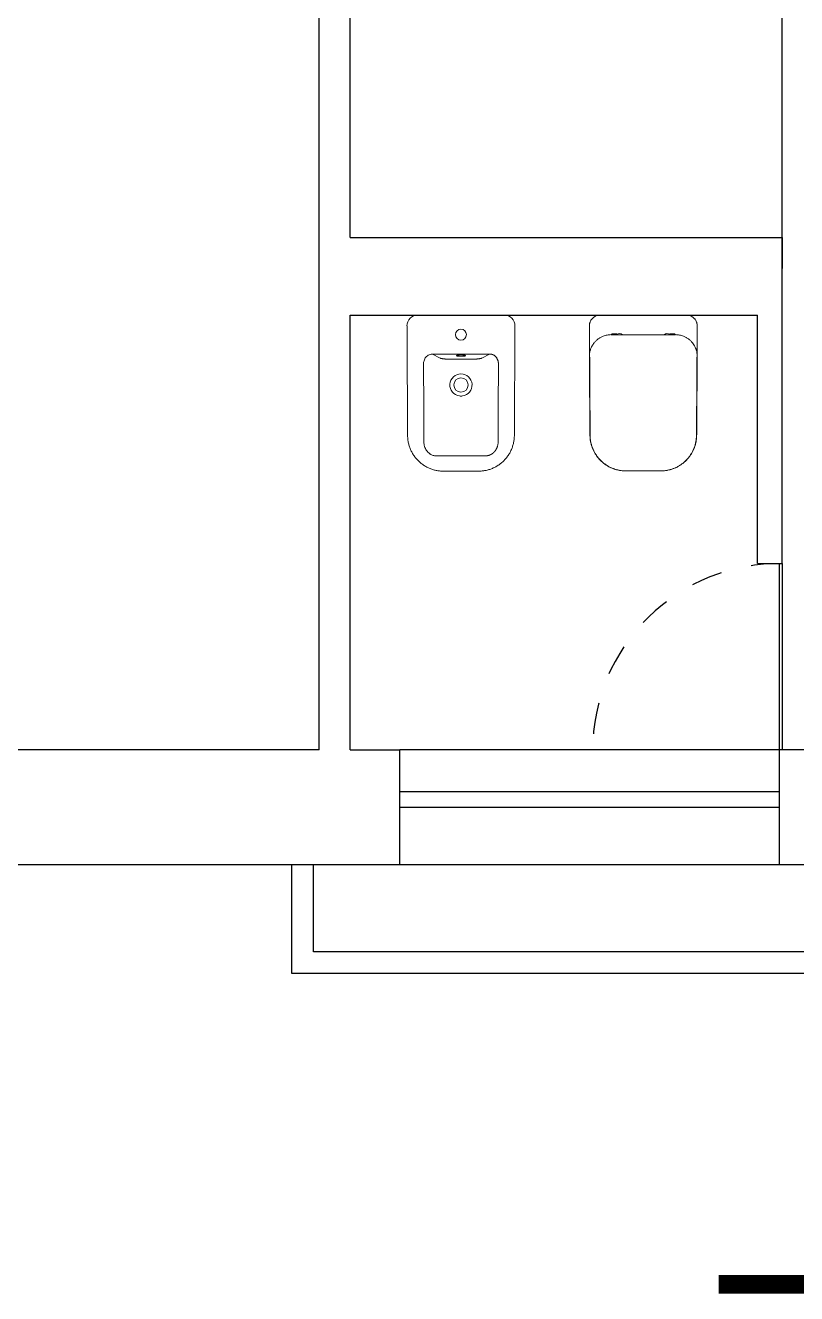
# Model space of a CAD drawing. Header units: millimetres. Extents: x 1778 to 2471, y 1406 to 1876.
# Drawn here: x 1789.605 to 1792.086, y 1620.248 to 1624.33 of the extents above; entities that cross this region are included whole.
import ezdxf

# ---------------------------------------------------------------- set-up
doc = ezdxf.new("R2010")
doc.units = ezdxf.units.MM
doc.linetypes.add('HIDDEN', pattern=[9.525, 6.35, -3.175])
for name, color, linetype in [('ARQ_CONSTRUIR_CORTE', 10, 'Continuous'), ('ARQ_CONTRUIR_VAOS', 40, 'Continuous'), ('ARQ_EXISNTENTE_VISTA', 9, 'Continuous'), ('ARQ_EXISTENTE_CORTE', 6, 'Continuous'), ('ARQ_LINHA_CORTE', 4, 'Continuous')]:
    doc.layers.add(name, color=color, linetype=linetype)
doc.layers.add('ARQ_SANITAROS', color=42, linetype='Continuous', lineweight=0)

msp = doc.modelspace()

# ---------------------------------------------------------------- linework, layer by layer
at = {"layer": 'ARQ_CONSTRUIR_CORTE'}
for p, q in [((1790.55, 1621.9977), (1790.55, 1625.2477)), ((1790.65, 1623.6477), (1790.65, 1625.2477)), ((1790.65, 1623.6477), (1792.04, 1623.6477)), ((1792.04, 1623.6477), (1792.04, 1623.5477)), ((1792.04, 1622.5976), (1792.04, 1623.6477)), ((1790.65, 1621.9977), (1790.65, 1623.3977)), ((1790.65, 1623.3977), (1791.96, 1623.3977)), ((1791.96, 1622.5976), (1791.96, 1623.3977)), ((1791.96, 1622.5976), (1792.04, 1622.5976)), ((1789.67, 1621.9977), (1789.54, 1621.9977))]:
    msp.add_line(p, q, dxfattribs=at)
at = {"layer": 'ARQ_CONTRUIR_VAOS'}
for p, q in [((1792.04, 1623.6477), (1792.04, 1624.4477)), ((1792.03, 1622.5976), (1792.03, 1621.9977)), ((1792.04, 1622.5976), (1792.04, 1621.9977)), ((1792.03, 1621.8627), (1790.81, 1621.8627)), ((1792.03, 1621.8127), (1790.81, 1621.8127))]:
    msp.add_line(p, q, dxfattribs=at)
at = {"layer": 'ARQ_CONTRUIR_VAOS', "linetype": 'HIDDEN', "ltscale": 0.01}
msp.add_arc((1792.03, 1621.9977), 0.6, 89.045, 180, dxfattribs=at)
at = {"layer": 'ARQ_EXISNTENTE_VISTA'}
for p, q in [((1792.03, 1621.9977), (1790.81, 1621.9977)), ((1790.4618, 1621.2777), (1790.4618, 1621.6277)), ((1790.5318, 1621.3477), (1790.5318, 1621.6277)), ((1792.03, 1621.6277), (1790.81, 1621.6277)), ((1793.7518, 1621.3477), (1790.5318, 1621.3477)), ((1793.8218, 1621.2777), (1790.4618, 1621.2777))]:
    msp.add_line(p, q, dxfattribs=at)
at = {"layer": 'ARQ_EXISTENTE_CORTE'}
for p, q in [((1790.55, 1621.9977), (1789.67, 1621.9977)), ((1790.65, 1621.9977), (1790.81, 1621.9977)), ((1790.81, 1621.6277), (1790.81, 1621.9977)), ((1792.25, 1621.9977), (1792.03, 1621.9977)), ((1792.03, 1621.9977), (1792.03, 1621.6277)), ((1790.81, 1621.6277), (1788.82, 1621.6277)), ((1792.25, 1621.6277), (1792.03, 1621.6277))]:
    msp.add_line(p, q, dxfattribs=at)
at = {"layer": 'ARQ_LINHA_CORTE'}
msp.add_lwpolyline([(1792.235, 1620.2777, 0.06, 0.06, 0), (1791.835, 1620.2777, 0, 0, 0), (1791.835, 1621.7777, 0, 0, 0)], format="xyseb", dxfattribs=at)
at = {"layer": 'ARQ_SANITAROS'}
for p, q in [((1791.1458, 1623.3977), (1790.8669, 1623.3977)), ((1791.7324, 1623.3977), (1791.4534, 1623.3977)), ((1791.4931, 1623.337), (1791.5062, 1623.337)), ((1791.6796, 1623.337), (1791.6927, 1623.337)), ((1791.4894, 1623.3348), (1791.4894, 1623.3348)), ((1791.4894, 1623.3347), (1791.4894, 1623.3347)), ((1791.4905, 1623.3346), (1791.4907, 1623.3346)), ((1791.4907, 1623.3346), (1791.4907, 1623.3346)), ((1791.4914, 1623.3347), (1791.4914, 1623.3353)), ((1791.5079, 1623.3353), (1791.5079, 1623.3347)), ((1791.6779, 1623.3353), (1791.6779, 1623.3347)), ((1791.6944, 1623.3347), (1791.6944, 1623.3353)), ((1791.6951, 1623.3346), (1791.6951, 1623.3346)), ((1791.6953, 1623.3346), (1791.6951, 1623.3346)), ((1791.6964, 1623.3348), (1791.6964, 1623.3348)), ((1791.6964, 1623.3347), (1791.6964, 1623.3347)), ((1790.9145, 1623.2722), (1790.9398, 1623.259)), ((1791.0063, 1623.2722), (1790.9145, 1623.2722)), ((1791.0439, 1623.2559), (1790.9688, 1623.2559)), ((1791.0063, 1623.2722), (1791.0982, 1623.2722)), ((1791.0982, 1623.2722), (1791.0729, 1623.259)), ((1790.929, 1622.9445), (1791.0063, 1622.9445)), ((1791.0837, 1622.9445), (1791.0063, 1622.9445)), ((1791.6505, 1622.8961), (1791.5353, 1622.8961))]:
    msp.add_line(p, q, dxfattribs=at)
at = {"layer": 'ARQ_SANITAROS', "flags": 128}
for points in [[(1790.9931, 1623.2683), (1790.9927, 1623.2681), (1790.9919, 1623.2678), (1790.9914, 1623.2675), (1790.9914, 1623.2672), (1790.9916, 1623.2669), (1790.9922, 1623.2666), (1790.9932, 1623.2663), (1790.9944, 1623.266), (1790.9959, 1623.2658), (1790.9977, 1623.2656), (1790.9997, 1623.2654), (1791.0018, 1623.2653), (1791.0041, 1623.2652), (1791.0063, 1623.2652)], [(1791.02, 1623.2681), (1791.0189, 1623.2684), (1791.0175, 1623.2687), (1791.0159, 1623.2689), (1791.014, 1623.2691), (1791.012, 1623.2692), (1791.0098, 1623.2693), (1791.0075, 1623.2694), (1791.0052, 1623.2694), (1791.0029, 1623.2693), (1791.0007, 1623.2692), (1790.9987, 1623.2691), (1790.9968, 1623.2689), (1790.9951, 1623.2687), (1790.9938, 1623.2684), (1790.9931, 1623.2683)], [(1791.0063, 1623.2652), (1791.0086, 1623.2652), (1791.0109, 1623.2653), (1791.013, 1623.2654), (1791.015, 1623.2656), (1791.0167, 1623.2658), (1791.0183, 1623.266), (1791.0195, 1623.2663), (1791.0205, 1623.2666), (1791.0211, 1623.2669), (1791.0213, 1623.2672), (1791.0212, 1623.2675), (1791.0208, 1623.2678), (1791.02, 1623.2681), (1791.02, 1623.2681)], [(1790.8856, 1623.2348), (1790.8863, 1623.1043), (1790.8868, 1623.0018)], [(1791.1271, 1623.2348), (1791.1264, 1623.1043), (1791.1259, 1623.0018)], [(1791.5354, 1622.8961), (1791.5584, 1622.8961), (1791.5756, 1622.8961), (1791.5813, 1622.8961), (1791.5929, 1622.8961)], [(1791.6504, 1622.8961), (1791.6274, 1622.8961), (1791.6102, 1622.8961), (1791.6045, 1622.8961), (1791.5929, 1622.8961)]]:
    msp.add_lwpolyline(points, dxfattribs=at)
at = {"layer": 'ARQ_SANITAROS'}
for centre, radius in [((1791.0063, 1623.3347), 0.0175), ((1791.0063, 1623.1727), 0.023)]:
    msp.add_circle(centre, radius, dxfattribs=at)
for centre, radius, start, end in [((1790.8669, 1623.3635), 0.0343, 90.1188, 180.5734), ((1791.1458, 1623.3635), 0.0342, 359.4173, 89.8868), ((1791.4534, 1623.3641), 0.0336, 90.0026, 139.1857), ((1791.7324, 1623.3641), 0.0336, 40.7915, 89.9959), ((1791.4931, 1623.3353), 0.0017, 90, 180), ((1791.5062, 1623.3353), 0.0017, 0, 90), ((1791.5154, 1623.32), 0.0181, 53.8694, 115.6675), ((1791.6704, 1623.32), 0.0181, 64.3325, 125.8664), ((1791.6796, 1623.3353), 0.0017, 90, 180), ((1791.6927, 1623.3353), 0.0017, 0, 90), ((1791.0063, 1623.1727), 0.0357, 277.5833, 262.4167)]:
    msp.add_arc(centre, radius, start, end, dxfattribs=at)
for points, knots in [([(1791.4196, 1623.3635), (1791.4196, 1623.3641), (1791.4196, 1623.3659), (1791.4199, 1623.3687), (1791.4205, 1623.3718), (1791.4214, 1623.375), (1791.4227, 1623.378), (1791.4242, 1623.3809), (1791.4259, 1623.3835), (1791.4271, 1623.385), (1791.4277, 1623.3857)], [0, 0, 0, 0, 0.0851159, 0.2134022, 0.3486192, 0.4827037, 0.6175376, 0.7538046, 0.8895639, 1, 1, 1, 1]), ([(1791.7581, 1623.3857), (1791.7591, 1623.3845), (1791.7597, 1623.3837), (1791.7605, 1623.3825), (1791.7608, 1623.3821), (1791.7613, 1623.3812), (1791.7616, 1623.3808), (1791.7628, 1623.3787), (1791.7636, 1623.3769), (1791.7646, 1623.3741), (1791.7649, 1623.3732), (1791.7652, 1623.3718), (1791.7653, 1623.3713), (1791.7656, 1623.3703), (1791.7656, 1623.3698), (1791.7661, 1623.3674), (1791.7662, 1623.3654), (1791.7662, 1623.3635)], [0, 0, 0, 0, 0.125, 0.125, 0.1875, 0.1875, 0.25, 0.25, 0.5, 0.5, 0.625, 0.625, 0.6875, 0.6875, 0.75, 0.75, 1, 1, 1, 1]), ([(1791.0063, 1622.8952), (1791.0024, 1622.8952), (1790.9906, 1622.8952), (1790.975, 1622.8952), (1790.9601, 1622.8952), (1790.9508, 1622.8952), (1790.9432, 1622.8955), (1790.9372, 1622.896), (1790.9317, 1622.8967), (1790.9264, 1622.8976), (1790.921, 1622.8989), (1790.9154, 1622.9005), (1790.9098, 1622.9024), (1790.9042, 1622.9047), (1790.8987, 1622.9072), (1790.8934, 1622.9101), (1790.8882, 1622.9132), (1790.8832, 1622.9165), (1790.8784, 1622.9202), (1790.8737, 1622.9241), (1790.8693, 1622.9282), (1790.8651, 1622.9325), (1790.8612, 1622.937), (1790.8575, 1622.9418), (1790.854, 1622.9468), (1790.8507, 1622.9519), (1790.8478, 1622.9572), (1790.8451, 1622.9627), (1790.8427, 1622.9683), (1790.8406, 1622.9739), (1790.8389, 1622.9797), (1790.8374, 1622.9855), (1790.8363, 1622.9914), (1790.8354, 1622.9973), (1790.8349, 1623.0033), (1790.8346, 1623.0097), (1790.8345, 1623.017), (1790.8346, 1623.0271), (1790.8345, 1623.0407), (1790.8341, 1623.1243), (1790.8334, 1623.2321), (1790.8329, 1623.3342), (1790.8327, 1623.3631)], [0, 0, 0, 0, 0.020263, 0.059676, 0.079211, 0.096104, 0.107337, 0.117504, 0.126793, 0.135702, 0.144854, 0.154974, 0.165128, 0.175313, 0.185526, 0.195758, 0.206002, 0.216248, 0.226486, 0.236706, 0.246906, 0.257073, 0.267297, 0.277566, 0.287865, 0.298179, 0.30849, 0.318781, 0.329038, 0.339248, 0.349371, 0.359576, 0.369748, 0.379928, 0.390134, 0.400282, 0.412393, 0.42728, 0.451853, 0.481208, 0.852765, 1, 1, 1, 1]), ([(1791.18, 1623.3631), (1791.1798, 1623.3266), (1791.1793, 1623.2381), (1791.1787, 1623.1301), (1791.1781, 1623.0524), (1791.1781, 1623.0237), (1791.1781, 1623.0125), (1791.1779, 1623.0055), (1791.1775, 1622.9993), (1791.1768, 1622.9934), (1791.1757, 1622.9874), (1791.1743, 1622.9816), (1791.1726, 1622.9758), (1791.1707, 1622.9701), (1791.1684, 1622.9645), (1791.1658, 1622.959), (1791.163, 1622.9537), (1791.1599, 1622.9485), (1791.1565, 1622.9435), (1791.1528, 1622.9387), (1791.1489, 1622.934), (1791.1448, 1622.9296), (1791.1405, 1622.9254), (1791.1359, 1622.9215), (1791.1312, 1622.9178), (1791.1262, 1622.9143), (1791.1211, 1622.9111), (1791.1158, 1622.9082), (1791.1104, 1622.9055), (1791.1048, 1622.9031), (1791.0991, 1622.9011), (1791.0933, 1622.8993), (1791.0877, 1622.8979), (1791.0822, 1622.8969), (1791.0768, 1622.8961), (1791.071, 1622.8956), (1791.0647, 1622.8953), (1791.0574, 1622.8952), (1791.0454, 1622.8952), (1791.0282, 1622.8952), (1791.0139, 1622.8952), (1791.0063, 1622.8952)], [0, 0, 0, 0, 0.185865, 0.44965, 0.549538, 0.580838, 0.595438, 0.606577, 0.6164, 0.626903, 0.637078, 0.647253, 0.657459, 0.667728, 0.677898, 0.688068, 0.698289, 0.708549, 0.718835, 0.729132, 0.73942, 0.749684, 0.759908, 0.770077, 0.780243, 0.790457, 0.800699, 0.810958, 0.821226, 0.831491, 0.841745, 0.851983, 0.862198, 0.871089, 0.880361, 0.890011, 0.900603, 0.912622, 0.927179, 0.961779, 1, 1, 1, 1]), ([(1791.4196, 1623.3635), (1791.4199, 1623.3042), (1791.4204, 1623.2449), (1791.4209, 1623.1709), (1791.421, 1623.1561), (1791.4211, 1623.1338), (1791.4211, 1623.1264), (1791.4212, 1623.1116), (1791.4213, 1623.1042), (1791.4214, 1623.082), (1791.4215, 1623.0672), (1791.4216, 1623.0449), (1791.4216, 1623.0375), (1791.4217, 1623.0264), (1791.4217, 1623.0227), (1791.4218, 1623.0172), (1791.4218, 1623.0153), (1791.4218, 1623.0125), (1791.4218, 1623.0116), (1791.4218, 1623.0098), (1791.4218, 1623.0088), (1791.4218, 1623.0079)], [0, 0, 0, 0, 0.5, 0.5, 0.625, 0.625, 0.6875, 0.6875, 0.75, 0.75, 0.875, 0.875, 0.9375, 0.9375, 0.96875, 0.96875, 0.984375, 0.984375, 0.992187, 0.992187, 1, 1, 1, 1]), ([(1791.7662, 1623.3635), (1791.7659, 1623.3042), (1791.7654, 1623.2449), (1791.7649, 1623.1709), (1791.7648, 1623.1561), (1791.7647, 1623.1338), (1791.7647, 1623.1264), (1791.7646, 1623.1116), (1791.7645, 1623.1042), (1791.7644, 1623.082), (1791.7643, 1623.0672), (1791.7642, 1623.0449), (1791.7642, 1623.0375), (1791.7641, 1623.0264), (1791.7641, 1623.0227), (1791.764, 1623.0172), (1791.764, 1623.0153), (1791.764, 1623.0125), (1791.764, 1623.0116), (1791.764, 1623.0098), (1791.764, 1623.0088), (1791.764, 1623.0079)], [0, 0, 0, 0, 0.5, 0.5, 0.625, 0.625, 0.6875, 0.6875, 0.75, 0.75, 0.875, 0.875, 0.9375, 0.9375, 0.96875, 0.96875, 0.984375, 0.984375, 0.992187, 0.992187, 1, 1, 1, 1]), ([(1791.4476, 1623.3209), (1791.4452, 1623.319), (1791.4405, 1623.3152), (1791.4351, 1623.3092), (1791.4311, 1623.3035), (1791.428, 1623.2985), (1791.4254, 1623.2932), (1791.4236, 1623.2887), (1791.4222, 1623.2843), (1791.4211, 1623.2802), (1791.4202, 1623.275), (1791.4196, 1623.2698), (1791.4195, 1623.2662), (1791.4195, 1623.2644)], [0, 0, 0, 0, 0.138223, 0.278821, 0.367674, 0.456527, 0.54796, 0.639392, 0.678655, 0.757222, 0.836217, 0.917868, 1, 1, 1, 1]), ([(1791.4894, 1623.3348), (1791.4872, 1623.3347), (1791.483, 1623.3346), (1791.4765, 1623.3336), (1791.47, 1623.3321), (1791.4643, 1623.3302), (1791.4595, 1623.3281), (1791.4555, 1623.326), (1791.4514, 1623.3237), (1791.4489, 1623.3218), (1791.4476, 1623.3209)], [0, 0, 0, 0, 0.148406, 0.296799, 0.449987, 0.603115, 0.700621, 0.7981, 0.899091, 1, 1, 1, 1]), ([(1791.4894, 1623.3347), (1791.4894, 1623.3347), (1791.4894, 1623.3347), (1791.4894, 1623.3347), (1791.4894, 1623.3348)], [0, 0, 0, 0, 0.215619, 1, 1, 1, 1]), ([(1791.4901, 1623.3346), (1791.4901, 1623.3346), (1791.4899, 1623.3348), (1791.4896, 1623.3348), (1791.4894, 1623.3348)], [0, 0, 0, 0, 0.115197, 1, 1, 1, 1]), ([(1791.4894, 1623.3348), (1791.4894, 1623.3348), (1791.4894, 1623.3348), (1791.4894, 1623.3348), (1791.4894, 1623.3348)], [0, 0, 0, 0, 0.822022, 1, 1, 1, 1]), ([(1791.4905, 1623.3346), (1791.4903, 1623.3346), (1791.4899, 1623.3346), (1791.4897, 1623.3346), (1791.4896, 1623.3347), (1791.4895, 1623.3347), (1791.4895, 1623.3347), (1791.4894, 1623.3347), (1791.4894, 1623.3347), (1791.4894, 1623.3347), (1791.4894, 1623.3347)], [0, 0, 0, 0, 0.493034, 0.802496, 0.868651, 0.912739, 0.956553, 0.974643, 0.989875, 1, 1, 1, 1]), ([(1791.4907, 1623.3346), (1791.5055, 1623.3346), (1791.5349, 1623.3346), (1791.569, 1623.3345), (1791.5883, 1623.3345), (1791.5929, 1623.3345)], [0, 0, 0, 0, 0.432708, 0.865451, 1, 1, 1, 1]), ([(1791.5929, 1623.3345), (1791.5782, 1623.3346), (1791.5487, 1623.3346), (1791.5146, 1623.3346), (1791.4953, 1623.3346), (1791.4907, 1623.3346)], [0, 0, 0, 0, 0.432677, 0.865389, 1, 1, 1, 1]), ([(1791.6951, 1623.3346), (1791.6803, 1623.3346), (1791.6509, 1623.3346), (1791.6168, 1623.3345), (1791.5975, 1623.3345), (1791.5929, 1623.3345)], [0, 0, 0, 0, 0.432708, 0.865451, 1, 1, 1, 1]), ([(1791.5929, 1623.3345), (1791.6076, 1623.3346), (1791.6371, 1623.3346), (1791.6712, 1623.3346), (1791.6905, 1623.3346), (1791.6951, 1623.3346)], [0, 0, 0, 0, 0.4326773, 0.8653891, 1, 1, 1, 1]), ([(1791.6953, 1623.3346), (1791.6955, 1623.3346), (1791.6959, 1623.3346), (1791.6961, 1623.3346), (1791.6962, 1623.3347), (1791.6963, 1623.3347), (1791.6963, 1623.3347), (1791.6964, 1623.3347), (1791.6964, 1623.3347), (1791.6964, 1623.3347), (1791.6964, 1623.3347)], [0, 0, 0, 0, 0.493034, 0.802496, 0.868651, 0.912739, 0.956553, 0.974643, 0.989875, 1, 1, 1, 1]), ([(1791.6957, 1623.3346), (1791.6957, 1623.3346), (1791.6959, 1623.3348), (1791.6962, 1623.3348), (1791.6964, 1623.3348)], [0, 0, 0, 0, 0.115197, 1, 1, 1, 1]), ([(1791.6964, 1623.3348), (1791.6986, 1623.3347), (1791.7028, 1623.3346), (1791.7093, 1623.3336), (1791.7158, 1623.3321), (1791.7215, 1623.3302), (1791.7263, 1623.3281), (1791.7303, 1623.326), (1791.7344, 1623.3237), (1791.7369, 1623.3218), (1791.7382, 1623.3209)], [0, 0, 0, 0, 0.148406, 0.296799, 0.449987, 0.603115, 0.700621, 0.7981, 0.899091, 1, 1, 1, 1]), ([(1791.6964, 1623.3347), (1791.6964, 1623.3347), (1791.6964, 1623.3347), (1791.6964, 1623.3347), (1791.6964, 1623.3348)], [0, 0, 0, 0, 0.215619, 1, 1, 1, 1]), ([(1791.6964, 1623.3348), (1791.6964, 1623.3348), (1791.6964, 1623.3348), (1791.6964, 1623.3348), (1791.6964, 1623.3348)], [0, 0, 0, 0, 0.822022, 1, 1, 1, 1]), ([(1791.7382, 1623.3209), (1791.7406, 1623.319), (1791.7453, 1623.3152), (1791.7511, 1623.3086), (1791.7559, 1623.3018), (1791.7597, 1623.2949), (1791.762, 1623.2893), (1791.7636, 1623.2843), (1791.7647, 1623.2802), (1791.7656, 1623.275), (1791.7662, 1623.2698), (1791.7663, 1623.2662), (1791.7663, 1623.2644)], [0, 0, 0, 0, 0.139423, 0.278846, 0.398888, 0.519312, 0.639354, 0.678622, 0.757411, 0.8362, 0.9181, 1, 1, 1, 1]), ([(1790.8856, 1623.2348), (1790.8855, 1623.2392), (1790.8857, 1623.2436), (1790.8871, 1623.2499), (1790.8878, 1623.252), (1790.8894, 1623.256), (1790.8904, 1623.2579), (1790.8927, 1623.2616), (1790.8941, 1623.2633), (1790.8973, 1623.2663), (1790.899, 1623.2677), (1790.903, 1623.2699), (1790.9051, 1623.2708), (1790.9097, 1623.2719), (1790.9121, 1623.2722), (1790.9145, 1623.2722)], [0, 0, 0, 0, 0.25, 0.25, 0.375, 0.375, 0.5, 0.5, 0.625, 0.625, 0.75, 0.75, 0.875, 0.875, 1, 1, 1, 1]), ([(1790.9398, 1623.259), (1790.9402, 1623.2588), (1790.9408, 1623.2585), (1790.9418, 1623.2582), (1790.9422, 1623.2581), (1790.9428, 1623.258), (1790.943, 1623.2579), (1790.9434, 1623.2578), (1790.9436, 1623.2578), (1790.9448, 1623.2575), (1790.9458, 1623.2574), (1790.9474, 1623.2571), (1790.948, 1623.257), (1790.9492, 1623.2569), (1790.9499, 1623.2568), (1790.9518, 1623.2566), (1790.9532, 1623.2565), (1790.9554, 1623.2563), (1790.9561, 1623.2563), (1790.9576, 1623.2562), (1790.9584, 1623.2561), (1790.9607, 1623.256), (1790.9623, 1623.256), (1790.9655, 1623.2559), (1790.9672, 1623.2559), (1790.9688, 1623.2559)], [0, 0, 0, 0, 0.125, 0.125, 0.1875, 0.1875, 0.21875, 0.21875, 0.25, 0.25, 0.375, 0.375, 0.4375, 0.4375, 0.5, 0.5, 0.625, 0.625, 0.6875, 0.6875, 0.75, 0.75, 0.875, 0.875, 1, 1, 1, 1]), ([(1791.0729, 1623.259), (1791.0724, 1623.2588), (1791.0719, 1623.2585), (1791.0709, 1623.2582), (1791.0705, 1623.2581), (1791.0699, 1623.258), (1791.0697, 1623.2579), (1791.0693, 1623.2578), (1791.0691, 1623.2578), (1791.0679, 1623.2575), (1791.0669, 1623.2574), (1791.0652, 1623.2571), (1791.0647, 1623.257), (1791.0635, 1623.2569), (1791.0628, 1623.2568), (1791.0609, 1623.2566), (1791.0595, 1623.2565), (1791.0573, 1623.2563), (1791.0566, 1623.2563), (1791.0551, 1623.2562), (1791.0543, 1623.2561), (1791.052, 1623.256), (1791.0504, 1623.256), (1791.0472, 1623.2559), (1791.0455, 1623.2559), (1791.0439, 1623.2559)], [0, 0, 0, 0, 0.125, 0.125, 0.1875, 0.1875, 0.21875, 0.21875, 0.25, 0.25, 0.375, 0.375, 0.4375, 0.4375, 0.5, 0.5, 0.625, 0.625, 0.6875, 0.6875, 0.75, 0.75, 0.875, 0.875, 1, 1, 1, 1]), ([(1791.0982, 1623.2722), (1791.0983, 1623.2722), (1791.0986, 1623.2722), (1791.099, 1623.2722), (1791.0994, 1623.2722), (1791.0999, 1623.2722), (1791.1003, 1623.2722), (1791.1007, 1623.2721), (1791.1012, 1623.2721), (1791.1016, 1623.272), (1791.102, 1623.272), (1791.1025, 1623.2719), (1791.1029, 1623.2719), (1791.1033, 1623.2718), (1791.1038, 1623.2717), (1791.1042, 1623.2716), (1791.1047, 1623.2715), (1791.1051, 1623.2714), (1791.1055, 1623.2713), (1791.106, 1623.2712), (1791.1064, 1623.271), (1791.1069, 1623.2709), (1791.1073, 1623.2708), (1791.1077, 1623.2706), (1791.1082, 1623.2704), (1791.1086, 1623.2703), (1791.1091, 1623.2701), (1791.1095, 1623.2699), (1791.1099, 1623.2697), (1791.1104, 1623.2695), (1791.1108, 1623.2693), (1791.1112, 1623.269), (1791.1122, 1623.2685), (1791.1138, 1623.2675), (1791.1158, 1623.266), (1791.1177, 1623.2642), (1791.1195, 1623.2621), (1791.121, 1623.2601), (1791.1222, 1623.2581), (1791.1232, 1623.2562), (1791.1241, 1623.2541), (1791.1249, 1623.2521), (1791.1254, 1623.2504), (1791.1257, 1623.2491), (1791.1259, 1623.2483), (1791.126, 1623.2477), (1791.1261, 1623.2472), (1791.1263, 1623.2466), (1791.1264, 1623.246), (1791.1265, 1623.2455), (1791.1265, 1623.2449), (1791.1266, 1623.2444), (1791.1267, 1623.2438), (1791.1268, 1623.2433), (1791.1268, 1623.2428), (1791.1269, 1623.2424), (1791.1269, 1623.2419), (1791.127, 1623.2405), (1791.1271, 1623.2382), (1791.1271, 1623.236), (1791.1271, 1623.2349), (1791.1271, 1623.2348)], [0, 0, 0, 0, 0.007222, 0.014473, 0.021755, 0.029072, 0.036427, 0.043823, 0.051262, 0.058748, 0.066284, 0.073873, 0.081517, 0.089219, 0.096982, 0.104808, 0.1127, 0.120661, 0.128692, 0.136797, 0.144977, 0.153235, 0.161573, 0.169993, 0.178497, 0.187087, 0.195765, 0.204533, 0.213393, 0.222346, 0.231394, 0.240539, 0.249782, 0.294943, 0.343148, 0.394535, 0.44922, 0.507297, 0.544692, 0.58766, 0.636209, 0.680155, 0.714787, 0.740103, 0.756102, 0.762783, 0.774619, 0.786124, 0.797299, 0.808144, 0.818658, 0.828843, 0.838699, 0.848226, 0.857425, 0.866295, 0.874838, 0.883055, 0.943157, 0.996884, 1, 1, 1, 1]), ([(1791.4195, 1623.2644), (1791.4198, 1623.2099), (1791.4203, 1623.14), (1791.4209, 1623.0626), (1791.4211, 1623.032), (1791.4212, 1623.0167), (1791.4213, 1623.0091)], [0, 0, 0, 0, 0.640999, 0.8205, 0.91025, 1, 1, 1, 1]), ([(1791.7663, 1623.2644), (1791.766, 1623.2099), (1791.7655, 1623.14), (1791.7649, 1623.0626), (1791.7647, 1623.032), (1791.7646, 1623.0167), (1791.7645, 1623.0091)], [0, 0, 0, 0, 0.640999, 0.8205, 0.91025, 1, 1, 1, 1]), ([(1791.4213, 1623.0091), (1791.4214, 1623.0053), (1791.4218, 1622.9977), (1791.4236, 1622.987), (1791.4262, 1622.9771), (1791.4295, 1622.9679), (1791.4335, 1622.9591), (1791.4382, 1622.9506), (1791.4437, 1622.9426), (1791.4498, 1622.9351), (1791.4565, 1622.928), (1791.4637, 1622.9216), (1791.4715, 1622.9159), (1791.4798, 1622.9108), (1791.4884, 1622.9064), (1791.4954, 1622.9035), (1791.5017, 1622.9014), (1791.507, 1622.8998), (1791.5149, 1622.898), (1791.5244, 1622.8965), (1791.5317, 1622.8963), (1791.5354, 1622.8961)], [0, 0, 0, 0, 0.064076, 0.128152, 0.182605, 0.237253, 0.291901, 0.346353, 0.400788, 0.455417, 0.510045, 0.564479, 0.618842, 0.673399, 0.727956, 0.782319, 0.801115, 0.838782, 0.87645, 0.938225, 1, 1, 1, 1]), ([(1791.7645, 1623.0091), (1791.7644, 1623.0053), (1791.764, 1622.9977), (1791.7622, 1622.9871), (1791.7596, 1622.9772), (1791.7564, 1622.9681), (1791.7524, 1622.9592), (1791.7476, 1622.9507), (1791.7422, 1622.9427), (1791.7362, 1622.9352), (1791.7294, 1622.9281), (1791.7221, 1622.9217), (1791.7144, 1622.9159), (1791.7062, 1622.9108), (1791.6975, 1622.9064), (1791.6904, 1622.9035), (1791.6841, 1622.9014), (1791.6788, 1622.8998), (1791.6709, 1622.898), (1791.6614, 1622.8965), (1791.6541, 1622.8963), (1791.6504, 1622.8961)], [0, 0, 0, 0, 0.063756, 0.128149, 0.181914, 0.23568, 0.291017, 0.346353, 0.400105, 0.453858, 0.50917, 0.564483, 0.618166, 0.671849, 0.727087, 0.782325, 0.80112, 0.838722, 0.876453, 0.937942, 1, 1, 1, 1]), ([(1790.9052, 1622.9519), (1790.9013, 1622.9547), (1790.8979, 1622.9582), (1790.8939, 1622.9641), (1790.8928, 1622.9662), (1790.8907, 1622.9705), (1790.8899, 1622.9728), (1790.8885, 1622.9774), (1790.8879, 1622.9798), (1790.8871, 1622.9846), (1790.8868, 1622.9871), (1790.8866, 1622.9909), (1790.8866, 1622.9922), (1790.8865, 1622.9938), (1790.8865, 1622.9941), (1790.8865, 1622.9946), (1790.8865, 1622.9948), (1790.8865, 1622.9951), (1790.8865, 1622.9952), (1790.8866, 1622.9957), (1790.8866, 1622.9962), (1790.8866, 1622.9984), (1790.8867, 1623.0001), (1790.8868, 1623.0018)], [0, 0, 0, 0, 0.25, 0.25, 0.375, 0.375, 0.5, 0.5, 0.625, 0.625, 0.75, 0.75, 0.8125, 0.8125, 0.828125, 0.828125, 0.835938, 0.835938, 0.84375, 0.84375, 0.875, 0.875, 1, 1, 1, 1]), ([(1791.1259, 1623.0018), (1791.1259, 1623.0016), (1791.1259, 1623.0013), (1791.1259, 1623.0008), (1791.1259, 1623.0002), (1791.126, 1622.9997), (1791.126, 1622.9991), (1791.126, 1622.9985), (1791.1261, 1622.9979), (1791.1261, 1622.9973), (1791.1261, 1622.9967), (1791.1261, 1622.996), (1791.1262, 1622.9953), (1791.1262, 1622.9942), (1791.1261, 1622.9929), (1791.1261, 1622.9913), (1791.126, 1622.9889), (1791.1257, 1622.9858), (1791.1252, 1622.982), (1791.1245, 1622.9785), (1791.1237, 1622.9758), (1791.1231, 1622.9739), (1791.1227, 1622.9726), (1791.1223, 1622.9714), (1791.1218, 1622.9703), (1791.1213, 1622.9691), (1791.1207, 1622.9679), (1791.1202, 1622.9668), (1791.1196, 1622.9657), (1791.1189, 1622.9646), (1791.1183, 1622.9635), (1791.1176, 1622.9624), (1791.1169, 1622.9614), (1791.1162, 1622.9604), (1791.1154, 1622.9594), (1791.1146, 1622.9585), (1791.1138, 1622.9575), (1791.113, 1622.9566), (1791.1121, 1622.9558), (1791.1112, 1622.9549), (1791.1103, 1622.9541), (1791.1094, 1622.9533), (1791.1085, 1622.9526), (1791.1078, 1622.9521), (1791.1075, 1622.9519)], [0, 0, 0, 0, 0.008823, 0.017992, 0.02751, 0.03738, 0.047606, 0.058191, 0.069137, 0.08045, 0.092131, 0.099716, 0.1195, 0.13098, 0.158549, 0.18889, 0.217461, 0.288406, 0.356771, 0.422423, 0.485237, 0.508719, 0.53211, 0.555409, 0.578616, 0.60173, 0.624748, 0.647669, 0.670493, 0.693217, 0.71584, 0.73836, 0.760776, 0.783085, 0.805287, 0.827379, 0.849359, 0.871228, 0.892982, 0.91462, 0.936142, 0.957547, 0.978833, 1, 1, 1, 1]), ([(1791.4218, 1623.0079), (1791.422, 1623.0052), (1791.4223, 1622.9999), (1791.4235, 1622.991), (1791.4257, 1622.9814), (1791.429, 1622.9711), (1791.4331, 1622.9615), (1791.4379, 1622.9526), (1791.4432, 1622.9444), (1791.4492, 1622.9368), (1791.4558, 1622.9296), (1791.4631, 1622.923), (1791.4708, 1622.917), (1791.4791, 1622.9117), (1791.4877, 1622.9071), (1791.4967, 1622.9033), (1791.506, 1622.9003), (1791.5155, 1622.898), (1791.5253, 1622.8965), (1791.5319, 1622.8963), (1791.5353, 1622.8961)], [0, 0, 0, 0, 0.045687, 0.091373, 0.15284, 0.214444, 0.275914, 0.33116, 0.3866, 0.442041, 0.497288, 0.5529, 0.608712, 0.664523, 0.720132, 0.77556, 0.831189, 0.886816, 0.94224, 1, 1, 1, 1]), ([(1791.764, 1623.0079), (1791.7638, 1623.0052), (1791.7635, 1622.9999), (1791.7623, 1622.991), (1791.7601, 1622.9814), (1791.7568, 1622.9711), (1791.7527, 1622.9615), (1791.7479, 1622.9526), (1791.7426, 1622.9444), (1791.7366, 1622.9368), (1791.73, 1622.9296), (1791.7227, 1622.923), (1791.715, 1622.917), (1791.7067, 1622.9117), (1791.6981, 1622.9071), (1791.6891, 1622.9033), (1791.6798, 1622.9003), (1791.6703, 1622.898), (1791.6605, 1622.8965), (1791.6539, 1622.8963), (1791.6505, 1622.8961)], [0, 0, 0, 0, 0.045687, 0.091373, 0.15284, 0.214444, 0.275914, 0.33116, 0.3866, 0.442041, 0.497288, 0.5529, 0.608712, 0.664523, 0.720132, 0.77556, 0.831189, 0.886816, 0.94224, 1, 1, 1, 1]), ([(1790.9241, 1622.9447), (1790.9224, 1622.9449), (1790.9207, 1622.9452), (1790.9173, 1622.9459), (1790.9157, 1622.9464), (1790.9125, 1622.9476), (1790.9102, 1622.9487), (1790.908, 1622.95), (1790.9066, 1622.9509), (1790.9059, 1622.9514), (1790.9052, 1622.9519)], [0, 0, 0, 0, 0.25, 0.25, 0.5, 0.5, 0.75, 0.875, 0.875, 1, 1, 1, 1]), ([(1791.1075, 1622.9519), (1791.1073, 1622.9517), (1791.107, 1622.9515), (1791.1065, 1622.9511), (1791.106, 1622.9508), (1791.1054, 1622.9505), (1791.1049, 1622.9501), (1791.1044, 1622.9498), (1791.1039, 1622.9495), (1791.1034, 1622.9492), (1791.1028, 1622.9489), (1791.1023, 1622.9487), (1791.1018, 1622.9484), (1791.1012, 1622.9481), (1791.1007, 1622.9479), (1791.1001, 1622.9477), (1791.0996, 1622.9474), (1791.0991, 1622.9472), (1791.0985, 1622.947), (1791.098, 1622.9468), (1791.0974, 1622.9466), (1791.0969, 1622.9464), (1791.0963, 1622.9462), (1791.0958, 1622.9461), (1791.0952, 1622.9459), (1791.0947, 1622.9458), (1791.0941, 1622.9456), (1791.0936, 1622.9455), (1791.093, 1622.9454), (1791.0925, 1622.9453), (1791.0919, 1622.9452), (1791.0914, 1622.9451), (1791.0908, 1622.945), (1791.0903, 1622.9449), (1791.0897, 1622.9448), (1791.0892, 1622.9448), (1791.0888, 1622.9447), (1791.0886, 1622.9447)], [0, 0, 0, 0, 0.031172, 0.062161, 0.092969, 0.123598, 0.154049, 0.184326, 0.21443, 0.244364, 0.27413, 0.303731, 0.333169, 0.362448, 0.391571, 0.42054, 0.449358, 0.47803, 0.506558, 0.534946, 0.563198, 0.591317, 0.619307, 0.647172, 0.674916, 0.702543, 0.730058, 0.757465, 0.784768, 0.811971, 0.839079, 0.866098, 0.89303, 0.919882, 0.946658, 0.973362, 1, 1, 1, 1])]:
    msp.add_open_spline(points, degree=3, knots=knots, dxfattribs=at)
for points in [[(1791.011, 1623.1374), (1791.0095, 1623.1372), (1791.0063, 1623.1369), (1791.0032, 1623.1372), (1791.0016, 1623.1374)], [(1790.929, 1622.9445), (1790.9274, 1622.9445), (1790.9257, 1622.9446), (1790.9241, 1622.9447)], [(1791.0886, 1622.9447), (1791.0869, 1622.9446), (1791.0853, 1622.9445), (1791.0837, 1622.9445)]]:
    msp.add_open_spline(points, degree=3, dxfattribs=at)

doc.saveas('drawing.dxf')
